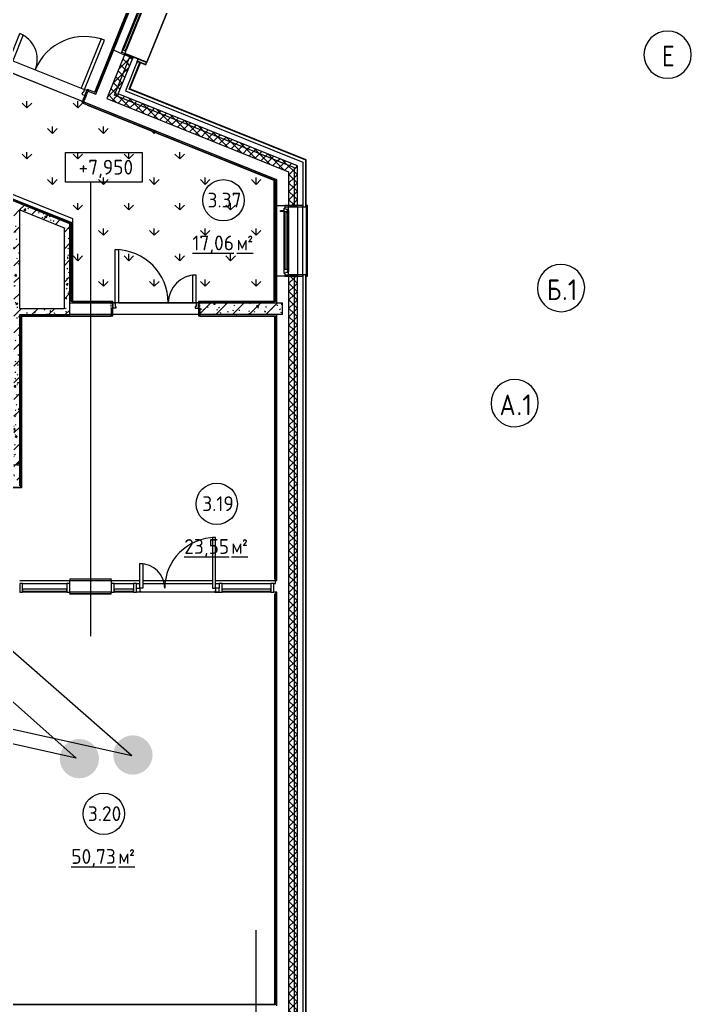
# Model space of a CAD drawing. Header units: millimetres. Extents: x -584918 to 2941280, y 3000189 to 4229862.
# Drawn here: x 213684 to 225070, y 4001852 to 4018534 of the extents above; entities that cross this region are included whole.
import ezdxf

# ---------------------------------------------------------------- set-up
doc = ezdxf.new("R2010")
doc.units = ezdxf.units.MM
doc.linetypes.add('ASVP_Невидимые', pattern=[5, 3, -2])
doc.linetypes.add('ASVP_Осевая', pattern=[14, 10, -2, 0, -2])
for name, color, linetype, lineweight in [('_ Окна', 7, 'Continuous', 0), ('Аннотация', 7, 'Continuous', 0), ('Витраж', 7, 'Continuous', 0), ('Двери', 7, 'Continuous', 0), ('Лестницы', 7, 'Continuous', 0), ('Линии', 7, 'Continuous', 0), ('Марки помещений', 7, 'Continuous', 0), ('Обобщенные модели', 7, 'Continuous', 0), ('Окна', 7, 'Continuous', 0), ('Оси', 7, 'Continuous', 0), ('Отметки', 7, 'Continuous', 0), ('Панели витража', 7, 'Continuous', 0), ('Перекрытие', 7, 'Continuous', 0), ('Стены', 7, 'Continuous', 0), ('Стены внутренние', 7, 'Continuous', 0), ('Стены наружные', 7, 'Continuous', 0), ('Стены несущие', 7, 'Continuous', 0), ('Стены отделка', 7, 'Continuous', 0), ('Стены перегородки', 7, 'Continuous', 0), ('Стены разрез', 7, 'Continuous', 0), ('Стены штриховка', 7, 'Continuous', 0), ('экспертиза ДУ', 1, 'Continuous', 0), ('экспертиза ДУ пояснения', 6, 'Continuous', 0), ('экспертиза условные обозначения', 1, 'Continuous', 0)]:
    doc.layers.add(name, color=color, linetype=linetype, lineweight=lineweight)
doc.styles.add('GOST Common_1', font='', dxfattribs={"height": 700})
doc.styles.add('GOST Common_2', font='', dxfattribs={"height": 500})
doc.styles.add('GOST Common_3', font='', dxfattribs={"width": 0.9, "height": 500})
doc.styles.get('GOST Common_1').set_extended_font_data('GOST Common')
doc.styles.get('GOST Common_2').set_extended_font_data('GOST Common')
doc.styles.get('GOST Common_3').set_extended_font_data('GOST Common')
pattern_1 = [(45, (188753.27, 4005092.92), (-141.4214, 141.4214), [])]
pattern_2 = [(50, (188753.27, 4005092.92), (364.368, -31.8783), [38.1, -419.1]), (355, (188753.27, 4005092.9), (-70.486, 382.1133), [30.48, -335.28]), (100.451, (188783.63, 4005090.26), (293.885, 350.2334), [32.38, -356.18]), (46.184, (188753.27, 4005194.5), (542.1585, -84.086), [57.15, -628.65]), (96.636, (188798.45, 4005187.5), (474.805, 494.855), [48.57, -534.27]), (351.184, (188753.27, 4005194.5), (474.81, 494.85), [45.72, -502.92]), (21, (188804.07, 4005169.12), (303.2285, -204.5305), [38.1, -419.1]), (326, (188804.07, 4005169.1), (123.604, 368.376), [30.48, -335.28]), (71.451, (188829.33, 4005152.07), (426.834, 163.8427), [32.38, -356.18]), (37.5, (188753.27, 4005092.92), (6.17665, 169.11015), [16.764, -314.452, 16.764, -323.596, -336.55]), (37.5, (188753.27, 4005092.92), (6.17665, 169.11015), [-671.576, 16.764, -319.786]), (7.5, (188753.27, 4005092.92), (133.6389, 200.3615), [16.764, -177.292, 16.764, -306.832, -128.27]), (7.5, (188753.27, 4005092.92), (133.6389, 200.3615), [-517.652, 16.764, -111.506]), (327.5, (188639.98, 4005092.92), (271.1818, -11.45836), [16.764, -110.236, 16.764, -379.476, -525.78]), (327.5, (188639.98, 4005092.92), (271.1818, -11.45836), [-523.24, 16.764, -509.016]), (317.5, (188589.18, 4005092.92), (296.2585, 50.8528), [16.764, -148.336, 16.764, -246.38, -373.38]), (317.5, (188589.18, 4005092.92), (296.2585, 50.8528), [-428.244, 16.764, -356.616])]
pattern_3 = [(45, (188753.27, 4005092.92), (-70.71068, 70.71068), []), (135, (188753.27, 4005092.92), (-70.71068, -70.71068), [])]

# ---------------------------------------------------------------- blocks, each defined once
blk = doc.blocks.new('ASVP_ДверьПротивопожарнаяСтальная_2 полотна - EI15 1370х2000h_полотна_ Г Пр _1250 в свету_-7407274-АР Этаж 03')
at = {"layer": 'Двери', "lineweight": 18}
for p, q in [((-685, 1000), (-625, 1000)), ((-685, 100), (-685, 1000)), ((-625, 1000), (-625, 100)), ((685, 570), (625, 570)), ((625, 570), (625, 100)), ((685, 100), (685, 570)), ((-725, 100), (-685, 100)), ((-725, 10), (-725, 100)), ((-670, 10), (-725, 10)), ((-625, 100), (-685, 100)), ((-685, 100), (-685, 40)), ((-685, 40), (-670, 40)), ((-670, 40), (-670, 10)), ((625, 100), (685, 100)), ((685, 40), (670, 40)), ((670, 40), (670, 10)), ((670, 10), (725, 10)), ((725, 100), (685, 100)), ((685, 100), (685, 40)), ((725, 10), (725, 100))]:
    blk.add_line(p, q, dxfattribs=at)
at = {"layer": 'Двери', "linetype": 'ASVP_Невидимые', "lineweight": 18}
for p, q in [((-750, 100), (-725, 100)), ((-750, 10), (-750, 100)), ((-725, 10), (-750, 10)), ((-725, 100), (-725, 10)), ((750, 100), (725, 100)), ((725, 100), (725, 10)), ((725, 10), (750, 10)), ((750, 10), (750, 100))]:
    blk.add_line(p, q, dxfattribs=at)
at = {"layer": 'Двери'}
for centre, radius, start, end in [((-685, 100), 900, 360, 90), ((685, 100), 470, 90, 180)]:
    blk.add_arc(centre, radius, start, end, dxfattribs=at)
blk = doc.blocks.new('ASVP_ДверьПротивопожарнаяСтальная_2 полотна - EI30 1370х2000h_полотна_ О Л _1250 в свету_-7420221-АР Этаж 03')
at = {"layer": 'Двери', "lineweight": 18}
for p, q in [((685, 1000), (625, 1000)), ((625, 1000), (625, 100)), ((685, 100), (685, 1000)), ((-685, 570), (-625, 570)), ((-685, 100), (-685, 570)), ((-625, 570), (-625, 100)), ((-725, 100), (-685, 100)), ((-725, 10), (-725, 100)), ((-670, 10), (-725, 10)), ((-625, 100), (-685, 100)), ((-685, 100), (-685, 40)), ((-685, 40), (-670, 40)), ((-670, 40), (-670, 10)), ((625, 100), (685, 100)), ((685, 40), (670, 40)), ((670, 40), (670, 10)), ((670, 10), (725, 10)), ((725, 100), (685, 100)), ((685, 100), (685, 40)), ((725, 10), (725, 100))]:
    blk.add_line(p, q, dxfattribs=at)
at = {"layer": 'Двери', "linetype": 'ASVP_Невидимые', "lineweight": 18}
for p, q in [((-750, 100), (-725, 100)), ((-750, 10), (-750, 100)), ((-725, 10), (-750, 10)), ((-725, 100), (-725, 10)), ((750, 100), (725, 100)), ((725, 100), (725, 10)), ((725, 10), (750, 10)), ((750, 10), (750, 100))]:
    blk.add_line(p, q, dxfattribs=at)
at = {"layer": 'Двери'}
for centre, radius, start, end in [((685, 100), 900, 90, 180), ((-685, 100), 470, 360, 90)]:
    blk.add_arc(centre, radius, start, end, dxfattribs=at)
blk = doc.blocks.new('ASVP_ОТКОС_Оштукатуривание дверного откоса - Оштукатуривание дверного откоса-5741163-АР Этаж 03')
at = {"layer": 'Обобщенные модели'}
for p, q in [((-750, 130), (-750, 0)), ((-750, 0), (-725, 0)), ((-725, 0), (-725, 130)), ((725, 130), (725, 0)), ((725, 0), (750, 0)), ((750, 0), (750, 130))]:
    blk.add_line(p, q, dxfattribs=at)
blk = doc.blocks.new('ASVP_ОТКОС_Оштукатуривание дверного откоса - Оштукатуривание дверного откоса-5741164-АР Этаж 03')
at = {"layer": 'Обобщенные модели'}
for p, q in [((-750, 20), (-750, 0)), ((-725, 0), (-725, 20)), ((725, 20), (725, 0)), ((750, 0), (750, 20)), ((-750, 0), (-725, 0)), ((725, 0), (750, 0))]:
    blk.add_line(p, q, dxfattribs=at)
blk = doc.blocks.new('Системная панель - Cтеклопакет Двухкамерный_36 мм-7512020-АР Этаж 03')
at = {"layer": 'Панели витража', "lineweight": 18}
for p, q in [((162, 18), (-162, 18)), ((-162, 18), (-162, -18)), ((162, -18), (162, 18)), ((-162, -18), (162, -18))]:
    blk.add_line(p, q, dxfattribs=at)
blk = doc.blocks.new('Прямоугольный импост - 50х150 мм-7511836-АР Этаж 03')
at = {"layer": 'Витраж', "lineweight": 18}
for p, q in [((-50, 35), (0, 35)), ((-50, -115), (-50, 35)), ((0, 35), (0, -115)), ((0, -115), (-50, -115))]:
    blk.add_line(p, q, dxfattribs=at)
blk = doc.blocks.new('Прямоугольный импост - 50х150 мм-7511829-АР Этаж 03')
at = {"layer": 'Витраж', "lineweight": 18}
for p, q in [((-25, 35), (25, 35)), ((-25, 32.5), (-25, 35)), ((25, 35), (25, -115)), ((-25, -115), (-25, -32.5)), ((25, -115), (-25, -115))]:
    blk.add_line(p, q, dxfattribs=at)
blk = doc.blocks.new('Системная панель - Cтеклопакет Двухкамерный_36 мм-7513032-АР Этаж 03')
at = {"layer": 'Панели витража', "lineweight": 18}
for p, q in [((413, 18), (-413, 18)), ((-413, 18), (-413, -18)), ((413, -18), (413, 18)), ((-413, -18), (413, -18))]:
    blk.add_line(p, q, dxfattribs=at)
blk = doc.blocks.new('Прямоугольный импост - 50х150 мм-7511842-АР Этаж 03')
at = {"layer": 'Витраж', "lineweight": 18}
for p, q in [((0, 35), (-50, 35)), ((-50, 35), (-50, -115)), ((0, -115), (0, 35)), ((-50, -115), (0, -115))]:
    blk.add_line(p, q, dxfattribs=at)
blk = doc.blocks.new('Системная панель - Cтеклопакет Двухкамерный_36 мм-7512026-АР Этаж 03')
at = {"layer": 'Панели витража', "lineweight": 18}
for p, q in [((375, 18), (-375, 18)), ((-375, 18), (-375, -18)), ((375, -18), (375, 18)), ((-375, -18), (375, -18))]:
    blk.add_line(p, q, dxfattribs=at)
blk = doc.blocks.new('ASVP_ДверьАлюминиеваяВитражная_2 полотна - Остекленная Внутренняя-7512029-АР Этаж 03')
at = {"layer": 'Двери', "lineweight": 18}
for p, q in [((-700, 32.5), (-700, -32.5)), ((-630, 32.5), (-700, 32.5)), ((-640, -32.5), (-640, 17.5)), ((-640, 17.5), (-630, 17.5)), ((-630, 17.5), (-630, 32.5)), ((630, 32.5), (700, 32.5)), ((630, 17.5), (630, 32.5)), ((640, 17.5), (630, 17.5)), ((640, -32.5), (640, 17.5)), ((700, 32.5), (700, -32.5)), ((-700, -32.5), (-640, -32.5)), ((-590, -32.5), (-640, -32.5)), ((-640, -32.5), (-640, -892.5)), ((-590, -892.5), (-590, -32.5)), ((590, -452.5), (590, -32.5)), ((590, -32.5), (640, -32.5)), ((640, -32.5), (640, -452.5)), ((700, -32.5), (640, -32.5)), ((640, -452.5), (590, -452.5)), ((-640, -892.5), (-590, -892.5))]:
    blk.add_line(p, q, dxfattribs=at)
at = {"layer": 'Двери'}
for centre, radius, start, end in [((-640, -32.5), 860, 270, 0), ((640, -32.5), 420, 180, 270)]:
    blk.add_arc(centre, radius, start, end, dxfattribs=at)
blk = doc.blocks.new('Прямоугольный импост - 50х150 мм-V67-АР Этаж 03')
at = {"layer": 'Витраж', "lineweight": 18}
for p, q in [((-25, 35), (25, 35)), ((-25, -115), (-25, 35)), ((25, 35), (25, 32.5)), ((25, -115), (-25, -115)), ((25, -32.5), (25, -115))]:
    blk.add_line(p, q, dxfattribs=at)
blk = doc.blocks.new('Окно_ПВХ_1Створка_1Фрамуга-верх - ОП_2100_h_х1150_1ст1фр_ желтый-7962715-АР Этаж 03')
at = {"layer": '_ Окна'}
for p, q in [((-519, 100), (-600, 100)), ((-600, 100), (-600, 40)), ((-600, 40), (-537, 40)), ((-575, 40), (-575, 100)), ((-555, 26), (-555, 40)), ((-470, 26), (-555, 26)), ((-537, 54), (-537, 86)), ((-537, 86), (-519, 86)), ((-519, 86), (-519, 100)), ((-470, 86), (-519, 86)), ((-488, 72), (-488, 40)), ((-470, 72), (-488, 72)), ((-488, 72), (488, 72)), ((-488, 40), (-470, 40)), ((-488, 40), (488, 40)), ((-470, 86), (-470, 72)), ((-470, 40), (-470, 26)), ((470, 86), (470, 72)), ((470, 86), (519, 86)), ((470, 72), (488, 72)), ((470, 40), (470, 26)), ((488, 40), (470, 40)), ((555, 26), (470, 26)), ((488, 72), (488, 40)), ((519, 100), (519, 86)), ((600, 100), (519, 100)), ((519, 86), (537, 86)), ((537, 86), (537, 54)), ((537, 40), (600, 40)), ((555, 40), (555, 26)), ((575, 40), (575, 100)), ((600, 40), (600, 100))]:
    blk.add_line(p, q, dxfattribs=at)
at = {"layer": 'Окна'}
for p, q in [((600, 420), (-600, 420)), ((-600, 420), (-600, 400)), ((600, 400), (600, 420)), ((-519, 100), (519, 100)), ((-514, -34), (-514, 26)), ((-494, 26), (-494, -34)), ((-470, 86), (470, 86)), ((470, 26), (-470, 26)), ((-494, -34), (-514, -34))]:
    blk.add_line(p, q, dxfattribs=at)
blk = doc.blocks.new('Окно_ПВХ_2Створки_1Фрамуга-верх - ОП_2100_h_х1750_2ст1фр-7979833-АР Этаж 03')
at = {"layer": '_ Окна'}
for p, q in [((-819, 100), (-900, 100)), ((-900, 100), (-900, 40)), ((-900, 40), (-837, 40)), ((-875, 40), (-875, 100)), ((-855, 26), (-855, 40)), ((-770, 26), (-855, 26)), ((-837, 54), (-837, 86)), ((-837, 86), (-819, 86)), ((-819, 86), (-819, 100)), ((-770, 86), (-819, 86)), ((-788, 72), (-788, 40)), ((-770, 72), (-788, 72)), ((-788, 72), (-69, 72)), ((-788, 40), (-770, 40)), ((-788, 40), (-69, 40)), ((-770, 86), (-770, 72)), ((-770, 40), (-770, 26)), ((-87, 86), (-87, 72)), ((-87, 86), (-38, 86)), ((-87, 72), (-69, 72)), ((-87, 40), (-87, 26)), ((-69, 40), (-87, 40)), ((-2, 26), (-87, 26)), ((-69, 72), (-69, 40)), ((38, 100), (-38, 100)), ((-38, 100), (-38, 86)), ((-38, 86), (-20, 86)), ((-20, 86), (-20, 54)), ((-20, 40), (20, 40)), ((-2, 40), (-2, 26)), ((20, 54), (20, 86)), ((20, 86), (38, 86)), ((20, 54), (837, 54)), ((20, 54), (38, 54)), ((38, 40), (20, 40)), ((38, 86), (38, 100)), ((38, 86), (819, 86)), ((38, 54), (38, 40)), ((819, 100), (819, 86)), ((900, 100), (819, 100)), ((819, 86), (837, 86)), ((819, 54), (819, 40)), ((837, 54), (819, 54)), ((837, 40), (819, 40)), ((837, 86), (837, 54)), ((837, 40), (900, 40)), ((875, 40), (875, 100)), ((900, 40), (900, 100))]:
    blk.add_line(p, q, dxfattribs=at)
at = {"layer": 'Окна'}
for p, q in [((-819, 100), (-38, 100)), ((-814, -34), (-814, 26)), ((-794, 26), (-794, -34)), ((-770, 86), (-87, 86)), ((-87, 26), (-770, 26)), ((38, 100), (819, 100)), ((819, 40), (38, 40)), ((-794, -34), (-814, -34))]:
    blk.add_line(p, q, dxfattribs=at)
blk = doc.blocks.new('Откос наружный5 - Откос наружный-7694327-АР Этаж 03')
at = {"layer": 'Стены'}
for p, q in [((29723, 10374), (29723, 10399)), ((29723, 9199), (29723, 9224))]:
    blk.add_line(p, q, dxfattribs=at)
at = {"layer": 'Стены разрез'}
for p, q in [((29723, 10399), (29481, 10399)), ((29481, 10374), (29723, 10374)), ((29723, 9224), (29481, 9224)), ((29481, 9199), (29723, 9199))]:
    blk.add_line(p, q, dxfattribs=at)
blk = doc.blocks.new('Откос с зашивкой _верх_низ_ - Откос-7921503-АР Этаж 03')
at = {"layer": 'Обобщенные модели'}
for p, q in [((-880, 300), (-880, -100)), ((-875, -100), (-875, 300)), ((875, 300), (875, -100)), ((880, -100), (880, 300)), ((-920, 55), (-955, 55)), ((-955, 55), (-955, 50)), ((-955, 50), (-925, 50)), ((-925, 50), (-925, -100)), ((-920, -95), (-920, 55)), ((-920, 55), (-880, 55)), ((880, 55), (920, 55)), ((955, 55), (920, 55)), ((920, 55), (920, -95)), ((925, -100), (925, 50)), ((925, 50), (955, 50)), ((955, 50), (955, 55)), ((-925, -100), (-875, -100)), ((-875, -95), (-920, -95)), ((-880, -100), (-875, -100)), ((-875, -100), (-875, -95)), ((-875, -100), (875, -100)), ((875, -100), (-875, -100)), ((920, -95), (875, -95)), ((875, -95), (875, -100)), ((875, -100), (880, -100)), ((875, -100), (925, -100))]:
    blk.add_line(p, q, dxfattribs=at)
blk = doc.blocks.new('Ось сетки - Круг_Ø8 мм-6577-АР Этаж 03')
at = {"layer": 'Оси'}
for start, end in [(360, 180), (180, 360)]:
    blk.add_arc((0, 0), 4, start, end, dxfattribs=at)
blk = doc.blocks.new('ASVP_Марка_Помещение_ДваЗначения - Номер Площадь-685795-АР Этаж 03')
at = {"layer": 'Марки помещений'}
blk.add_circle((0, 0), 3.5, dxfattribs=at)
blk = doc.blocks.new('Высотные отметки - Рамка-5093-АР Этаж 03')
at = {"layer": 'Аннотация'}
for p, q in [((-6.5, 0), (-6.5, 5)), ((-6.5, 5), (6.5, 5)), ((6.5, 5), (6.5, 0)), ((6.5, 0), (-6.5, 0))]:
    blk.add_line(p, q, dxfattribs=at)

msp = doc.modelspace()

# ---------------------------------------------------------------- hatches: boundary and pattern name
at = {"layer": 'Стены внутренние'}
h = msp.add_hatch(dxfattribs=at)
h.set_pattern_fill('FP_4', color=256, style=0, pattern_type=2)
h.set_pattern_definition(pattern_1)
h.paths.add_polyline_path([(214434.165, 4015011.374), (214434.165, 4015119.188), (209226.63, 4017217.747), (209189.252, 4017124.995), (214266.625, 4015078.89)])
h = msp.add_hatch(dxfattribs=at)
h.set_pattern_fill('FP_5', color=256, style=0, pattern_type=2)
h.set_pattern_definition(pattern_2)
h.paths.add_polyline_path([(214434.165, 4015011.374), (214434.165, 4015119.188), (209226.63, 4017217.747), (209189.252, 4017124.995), (214266.625, 4015078.89)])
h = msp.add_hatch(dxfattribs=at)
h.set_pattern_fill('FP_4', color=256, style=0, pattern_type=2)
h.set_pattern_definition(pattern_1)
h.paths.add_polyline_path([(213682.736, 4010742.249), (213684.165, 4010742.249), (213684.165, 4015313.613), (213584.165, 4015353.911), (213584.165, 4010742.249)])
h = msp.add_hatch(dxfattribs=at)
h.set_pattern_fill('FP_5', color=256, style=0, pattern_type=2)
h.set_pattern_definition(pattern_2)
h.paths.add_polyline_path([(213682.736, 4010742.249), (213684.165, 4010742.249), (213684.165, 4015313.613), (213584.165, 4015353.911), (213584.165, 4010742.249)])
h = msp.add_hatch(dxfattribs=at)
h.set_pattern_fill('FP_4', color=256, style=0, pattern_type=2)
h.set_pattern_definition(pattern_1)
h.paths.add_polyline_path([(214534.165, 4013642.249), (214534.165, 4015078.89), (214434.165, 4015119.188), (214434.165, 4013642.249)])
h = msp.add_hatch(dxfattribs=at)
h.set_pattern_fill('FP_5', color=256, style=0, pattern_type=2)
h.set_pattern_definition(pattern_2)
h.paths.add_polyline_path([(214534.165, 4013642.249), (214534.165, 4015078.89), (214434.165, 4015119.188), (214434.165, 4013642.249)])
h = msp.add_hatch(dxfattribs=at)
h.set_pattern_fill('FP_4', color=256, style=0, pattern_type=2)
h.set_pattern_definition(pattern_1)
h.paths.add_polyline_path([(218014.165, 4013542.249), (218134.165, 4013542.249), (218134.165, 4013742.249), (216734.165, 4013742.249), (216734.165, 4013542.249), (217531.975, 4013542.249)])
h = msp.add_hatch(dxfattribs=at)
h.set_pattern_fill('FP_5', color=256, style=0, pattern_type=2)
h.set_pattern_definition(pattern_2)
h.paths.add_polyline_path([(218014.165, 4013542.249), (218134.165, 4013542.249), (218134.165, 4013742.249), (216734.165, 4013742.249), (216734.165, 4013542.249), (217531.975, 4013542.249)])
h = msp.add_hatch(dxfattribs=at)
h.set_pattern_fill('FP_4', color=256, style=0, pattern_type=2)
h.set_pattern_definition(pattern_1)
h.paths.add_polyline_path([(213691.308, 4013542.249), (214534.165, 4013542.249), (214534.165, 4013642.249), (213684.165, 4013642.249), (213684.165, 4013542.249)])
h = msp.add_hatch(dxfattribs=at)
h.set_pattern_fill('FP_5', color=256, style=0, pattern_type=2)
h.set_pattern_definition(pattern_2)
h.paths.add_polyline_path([(213691.308, 4013542.249), (214534.165, 4013542.249), (214534.165, 4013642.249), (213684.165, 4013642.249), (213684.165, 4013542.249)])
at = {"layer": 'Стены наружные'}
h = msp.add_hatch(dxfattribs=at)
h.set_pattern_fill('FP_1', color=256, style=0, pattern_type=2)
h.set_pattern_definition(pattern_3)
h.paths.add_polyline_path([(215251.175, 4017161.865), (215550.196, 4017903.88), (215457.444, 4017941.258), (215158.423, 4017199.243)])
h.paths.add_polyline_path([(216222.993, 4019573.414), (217138.745, 4021845.835), (217045.993, 4021883.213), (216130.241, 4019610.792)])
h = msp.add_hatch(dxfattribs=at)
h.set_pattern_fill('FP_1', color=256, style=0, pattern_type=2)
h.set_pattern_definition(pattern_3)
h.paths.add_polyline_path([(215334.928, 4017235.928), (215596.572, 4017885.191), (215550.196, 4017903.88), (215288.552, 4017254.617), (215297.551, 4017250.991)])
h.paths.add_polyline_path([(216269.369, 4019554.725), (217166.432, 4021780.771), (217120.056, 4021799.459), (216222.993, 4019573.414), (216243.758, 4019565.046)])
h = msp.add_hatch(dxfattribs=at)
h.set_pattern_fill('FP_6', color=256, style=0, pattern_type=2)
h.set_pattern_definition([(45, (188753.27, 4005092.9), (-235.7317, 235.7317), []), (45, (188910.42, 4005092.9), (-235.7317, 235.7317), [])])
h.paths.add_polyline_path([(215548.811, 4017365.365), (215726.355, 4017805.937), (215718.935, 4017808.927), (215541.391, 4017368.356)])
h = msp.add_hatch(dxfattribs=at)
h.set_pattern_fill('FP_1', color=256, style=0, pattern_type=2)
h.set_pattern_definition(pattern_3)
h.paths.add_polyline_path([(218334.165, 4015919.466), (218334.165, 4016027.281), (215288.552, 4017254.617), (215251.175, 4017161.865), (218234.165, 4015959.765)])
h = msp.add_hatch(dxfattribs=at)
h.set_pattern_fill('FP_1', color=256, style=0, pattern_type=2)
h.set_pattern_definition(pattern_3)
h.paths.add_polyline_path([(218384.165, 4016007.131), (218384.165, 4016061.039), (215353.617, 4017282.304), (215334.928, 4017235.928), (218334.165, 4016027.281)])
h = msp.add_hatch(dxfattribs=at)
h.set_pattern_fill('FP_1', color=256, style=0, pattern_type=2)
h.set_pattern_definition(pattern_3)
h.paths.add_polyline_path([(218384.165, 4001492.249), (218384.165, 4014192.249), (218334.165, 4014192.249), (218334.165, 4001492.249)])
h.paths.add_polyline_path([(218384.165, 4015392.249), (218384.165, 4016007.131), (218334.165, 4016027.281), (218334.165, 4015392.249)])
h = msp.add_hatch(dxfattribs=at)
h.set_pattern_fill('FP_1', color=256, style=0, pattern_type=2)
h.set_pattern_definition(pattern_3)
h.paths.add_polyline_path([(218334.165, 4001542.249), (218334.165, 4014192.249), (218234.165, 4014192.249), (218234.165, 4001542.249)])
h.paths.add_polyline_path([(218334.165, 4015392.249), (218334.165, 4015919.466), (218234.165, 4015959.765), (218234.165, 4015392.249)])
at = {"layer": 'экспертиза ДУ', "lineweight": 0}
h = msp.add_hatch(color=5, dxfattribs=at)
edge = h.paths.add_edge_path()
edge.add_arc((214694.137, 4006026.75), 332.544, 0, 360)
h = msp.add_hatch(color=30, dxfattribs=at)
edge = h.paths.add_edge_path()
edge.add_arc((215600.558, 4006088.708), 332.544, 0, 360)
at = {"layer": 'экспертиза условные обозначения', "lineweight": -3}
h = msp.add_hatch(dxfattribs=at)
h.set_pattern_fill('GRASS', color=3, scale=24)
h.set_pattern_definition([(90, (188374.25, 3759702.1), (-431.0523, 431.0523), [114.3, -747.8046]), (45, (188374.25, 3759702.1), (-431.0523, 431.0523), [114.3, -495.3]), (135, (188374.25, 3759702.1), (-431.0523, -431.0523), [114.3, -495.3])])
h.paths.add_polyline_path([(210612.404, 4016767.116), (211322.578, 4018529.402), (217984.165, 4015844.882), (217984.165, 4013742.249), (214584.165, 4013742.249), (214584.165, 4015166.555)])

# ---------------------------------------------------------------- linework, layer by layer
at = {"layer": 'Лестницы'}
msp.add_line((213567.728, 4017840.269), (214727.127, 4017373.049), dxfattribs=at)
at = {"layer": 'Линии', "linetype": 'ASVP_Осевая'}
msp.add_line((214884.165, 4015792.249), (214884.165, 4008092.249), dxfattribs=at)
at = {"layer": 'Линии'}
msp.add_line((217684.165, 4003126.362), (217684.165, 4000542.249), dxfattribs=at)
at = {"layer": 'Перекрытие'}
for p, q in [((214745.123, 4017150.167), (213400.221, 4017692.143)), ((215359.165, 4013742.249), (216609.165, 4013742.249)), ((216709.165, 4013542.249), (215259.165, 4013542.249)), ((213684.165, 4009042.249), (214534.165, 4009042.249)), ((214534.165, 4008992.249), (214534.165, 4009042.249)), ((215234.165, 4009042.249), (215234.165, 4008992.249)), ((215234.165, 4009042.249), (215719.165, 4009042.249)), ((215769.165, 4009042.249), (216949.165, 4009042.249)), ((216999.165, 4009042.249), (218034.165, 4009042.249)), ((218014.165, 4008992.249), (218014.165, 4009042.249)), ((218034.165, 4009042.249), (218034.165, 4009052.249)), ((213734.165, 4008992.249), (214484.165, 4008992.249)), ((215284.165, 4008992.249), (215609.165, 4008992.249)), ((215659.165, 4008992.249), (215719.165, 4008992.249)), ((215769.165, 4008992.249), (216949.165, 4008992.249)), ((216999.165, 4008992.249), (217059.165, 4008992.249)), ((217109.165, 4008992.249), (217934.165, 4008992.249)), ((217984.165, 4008992.249), (218014.165, 4008992.249)), ((214484.165, 4008842.249), (213734.165, 4008842.249)), ((215609.165, 4008842.249), (215284.165, 4008842.249)), ((217059.165, 4008842.249), (215659.165, 4008842.249)), ((217934.165, 4008842.249), (217109.165, 4008842.249)), ((218034.165, 4008842.249), (217984.165, 4008842.249)), ((218034.165, 4008832.249), (218034.165, 4008842.249))]:
    msp.add_line(p, q, dxfattribs=at)
at = {"layer": 'Стены внутренние'}
for p, q in [((214954.438, 4017308.399), (216204.72, 4020410.95)), ((215401.793, 4017963.684), (215271.94, 4018016.013)), ((214954.438, 4017308.399), (214963.713, 4017304.661)), ((214839.573, 4017079.761), (214843.311, 4017089.036)), ((218004.165, 4015804.478), (214839.573, 4017079.761)), ((210636.103, 4016682.095), (214564.165, 4015099.145)), ((218004.165, 4013772.249), (218004.165, 4015804.478)), ((218034.165, 4015392.249), (218174.165, 4015392.249)), ((214564.165, 4015099.145), (214564.165, 4013772.249)), ((218174.165, 4014192.249), (218034.165, 4014192.249)), ((214564.165, 4013772.249), (215234.165, 4013772.249)), ((215234.165, 4013772.249), (215234.165, 4013762.249)), ((216734.165, 4013772.249), (218004.165, 4013772.249)), ((216734.165, 4013772.249), (216734.165, 4013762.249)), ((215234.165, 4013512.249), (213714.165, 4013512.249)), ((213714.165, 4013512.249), (213714.165, 4010612.249)), ((215234.165, 4013512.249), (215234.165, 4013522.249)), ((216734.165, 4013512.249), (216734.165, 4013522.249)), ((218004.165, 4013512.249), (216734.165, 4013512.249)), ((218004.165, 4009067.249), (218004.165, 4013512.249)), ((213714.165, 4010612.249), (212364.165, 4010612.249)), ((214534.165, 4009072.249), (215234.165, 4009072.249)), ((214534.165, 4009072.249), (214534.165, 4009062.249)), ((215234.165, 4009072.249), (215234.165, 4009062.249)), ((218004.165, 4009067.249), (218014.165, 4009067.249)), ((214534.165, 4008812.249), (214534.165, 4008822.249)), ((215234.165, 4008812.249), (214534.165, 4008812.249)), ((215234.165, 4008812.249), (215234.165, 4008822.249)), ((218004.165, 4001872.249), (218004.165, 4008817.249)), ((218004.165, 4008817.249), (218014.165, 4008817.249)), ((210764.165, 4001872.249), (218004.165, 4001872.249))]:
    msp.add_line(p, q, dxfattribs=at)
at = {"layer": 'Стены наружные'}
for p, q in [((215604.047, 4017903.742), (215596.572, 4017885.191)), ((215672.559, 4017827.616), (215689.379, 4017869.354)), ((218384.165, 4015367.249), (218384.165, 4014217.249)), ((218476.165, 4014217.249), (218476.165, 4015367.249)), ((218534.165, 4015367.249), (218534.165, 4014217.249))]:
    msp.add_line(p, q, dxfattribs=at)
at = {"layer": 'Стены несущие'}
for p, q in [((214534.165, 4015078.89), (209226.63, 4017217.747)), ((213684.165, 4013642.249), (213684.165, 4015313.613)), ((213684.165, 4015313.613), (214434.165, 4015011.374)), ((214534.165, 4013642.249), (214534.165, 4015078.89)), ((214434.165, 4015011.374), (214434.165, 4013642.249)), ((216734.165, 4013742.249), (218134.165, 4013742.249)), ((218134.165, 4013542.249), (218134.165, 4013742.249)), ((214434.165, 4013642.249), (213684.165, 4013642.249)), ((213684.165, 4010642.249), (213684.165, 4013542.249)), ((213684.165, 4013542.249), (214534.165, 4013542.249)), ((214534.165, 4013542.249), (214534.165, 4013642.249)), ((216734.165, 4013652.249), (216734.165, 4013542.249)), ((218134.165, 4013542.249), (216734.165, 4013542.249))]:
    msp.add_line(p, q, dxfattribs=at)
at = {"layer": 'Стены отделка'}
for p, q in [((216217.732, 4020416.487), (214961.844, 4017300.024)), ((214972.919, 4017273.998), (216243.758, 4020427.562)), ((215672.559, 4017827.616), (215473.336, 4017333.248)), ((215548.811, 4017365.365), (215726.355, 4017805.937)), ((215726.355, 4017805.937), (215672.559, 4017827.616)), ((218534.165, 4016162.313), (215548.811, 4017365.365)), ((214850.542, 4017344.877), (214843.066, 4017326.327)), ((214843.066, 4017326.327), (214972.919, 4017273.998)), ((214961.844, 4017300.024), (214850.542, 4017344.877)), ((215473.336, 4017333.248), (218476.165, 4016123.153)), ((214768.311, 4017140.823), (214760.836, 4017122.272)), ((214760.836, 4017122.272), (218014.165, 4015811.229)), ((218034.165, 4015824.733), (214768.311, 4017140.823)), ((214554.165, 4015092.393), (210610.327, 4016681.701)), ((218476.165, 4016123.153), (218476.165, 4015392.249)), ((218534.165, 4015367.249), (218534.165, 4016162.313)), ((218014.165, 4015811.229), (218014.165, 4013762.249)), ((218034.165, 4013742.249), (218034.165, 4015824.733)), ((218476.165, 4015367.249), (218534.165, 4015367.249)), ((214554.165, 4013762.249), (214554.165, 4015092.393)), ((218534.165, 4014217.249), (218476.165, 4014217.249)), ((218476.165, 4014192.249), (218476.165, 4000600.249)), ((218534.165, 4000542.249), (218534.165, 4014217.249)), ((214534.165, 4013742.249), (215234.165, 4013742.249)), ((215234.165, 4013762.249), (214554.165, 4013762.249)), ((215234.165, 4013742.249), (215234.165, 4013762.249)), ((218014.165, 4013762.249), (216734.165, 4013762.249)), ((216734.165, 4013762.249), (216734.165, 4013742.249)), ((215234.165, 4013542.249), (214534.165, 4013542.249)), ((215234.165, 4013522.249), (215234.165, 4013542.249)), ((216734.165, 4013542.249), (216734.165, 4013522.249)), ((218034.165, 4009052.249), (218034.165, 4013542.249)), ((213704.165, 4010622.249), (213704.165, 4013522.249)), ((213704.165, 4013522.249), (215234.165, 4013522.249)), ((216734.165, 4013522.249), (218014.165, 4013522.249)), ((218014.165, 4013522.249), (218014.165, 4009052.249)), ((212354.165, 4010622.249), (213704.165, 4010622.249)), ((215234.165, 4009062.249), (214534.165, 4009062.249)), ((214534.165, 4009062.249), (214534.165, 4009042.249)), ((214534.165, 4009042.249), (215234.165, 4009042.249)), ((215234.165, 4009042.249), (215234.165, 4009062.249)), ((218014.165, 4009052.249), (218034.165, 4009052.249)), ((215234.165, 4008842.249), (214534.165, 4008842.249)), ((214534.165, 4008842.249), (214534.165, 4008822.249)), ((214534.165, 4008822.249), (215234.165, 4008822.249)), ((215234.165, 4008822.249), (215234.165, 4008842.249)), ((218034.165, 4008832.249), (218014.165, 4008832.249)), ((218014.165, 4008832.249), (218014.165, 4001862.249)), ((218034.165, 4001842.249), (218034.165, 4008832.249)), ((218014.165, 4001862.249), (210754.165, 4001862.249))]:
    msp.add_line(p, q, dxfattribs=at)
at = {"layer": 'Стены перегородки'}
for p, q in [((215457.444, 4017941.258), (215158.423, 4017199.243)), ((215353.617, 4017282.304), (215596.572, 4017885.191)), ((215596.572, 4017885.191), (215457.444, 4017941.258)), ((215158.423, 4017199.243), (218234.165, 4015959.765)), ((218384.165, 4016061.039), (215353.617, 4017282.304)), ((218384.165, 4015392.249), (218384.165, 4016061.039)), ((218234.165, 4015959.765), (218234.165, 4015392.249)), ((218234.165, 4015392.249), (218384.165, 4015392.249)), ((218234.165, 4014192.249), (218234.165, 4001642.249)), ((218384.165, 4014192.249), (218234.165, 4014192.249)), ((218384.165, 4001492.249), (218384.165, 4014192.249))]:
    msp.add_line(p, q, dxfattribs=at)
at = {"layer": 'Стены штриховка'}
for p, q in [((215288.552, 4017254.617), (215550.196, 4017903.88)), ((215538.401, 4017360.935), (215718.935, 4017808.927)), ((215541.391, 4017368.356), (215548.811, 4017365.365)), ((218334.165, 4016027.281), (215288.552, 4017254.617)), ((218526.165, 4016156.911), (215538.401, 4017360.935)), ((218334.165, 4015392.249), (218334.165, 4016027.281)), ((218526.165, 4015367.249), (218526.165, 4016156.911)), ((218476.165, 4015392.249), (218476.165, 4015367.249)), ((218334.165, 4001542.249), (218334.165, 4014192.249)), ((218476.165, 4014217.249), (218476.165, 4014192.249)), ((218526.165, 4000550.249), (218526.165, 4014217.249))]:
    msp.add_line(p, q, dxfattribs=at)
at = {"layer": 'экспертиза ДУ'}
for points in [[(214637.757, 4006036.567), (111457.279, 4029128.128)], [(111457.279, 4029128.128), (215582.524, 4006080.099)]]:
    msp.add_lwpolyline(points, dxfattribs=at)
at = {"layer": 'экспертиза ДУ пояснения'}
for points in [[(214637.757, 4006036.567), (148498.361, 4064875.94)], [(148498.361, 4064875.94), (215582.524, 4006080.099)]]:
    msp.add_lwpolyline(points, dxfattribs=at)
at = {"layer": 'экспертиза условные обозначения', "color": 3, "lineweight": -3}
msp.add_lwpolyline([(210612.404, 4016767.116), (211322.578, 4018529.402), (217984.165, 4015844.882), (217984.165, 4013742.249), (214584.165, 4013742.249), (214584.165, 4015166.555), (210612.404, 4016767.116)], dxfattribs=at)

# ---------------------------------------------------------------- block references
at = {"layer": 'Витраж', "rotation": 180}
for p in [(213684.165, 4008877.249), (215234.165, 4008877.249)]:
    msp.add_blockref('Прямоугольный импост - 50х150 мм-7511842-АР Этаж 03', p, dxfattribs=at)
at = {"layer": 'Витраж', "extrusion": (0, 0, -1), "rotation": 180}
for name, p in [('Прямоугольный импост - 50х150 мм-7511836-АР Этаж 03', (-214534.165, 4008877.249)), ('Прямоугольный импост - 50х150 мм-V67-АР Этаж 03', (-215634.165, 4008877.249)), ('Прямоугольный импост - 50х150 мм-7511829-АР Этаж 03', (-217084.165, 4008877.249)), ('Прямоугольный импост - 50х150 мм-7511836-АР Этаж 03', (-217984.165, 4008877.249))]:
    msp.add_blockref(name, p, dxfattribs=at)
at = {"layer": 'Двери'}
for name, p, rotation in [('ASVP_ДверьПротивопожарнаяСтальная_2 полотна - EI30 1370х2000h_полотна_ О Л _1250 в свету_-7420221-АР Этаж 03', (214110.05, 4017513.907), 338.0513009164578), ('ASVP_ДверьАлюминиеваяВитражная_2 полотна - Остекленная Внутренняя-7512029-АР Этаж 03', (216359.165, 4008877.249), 180)]:
    msp.add_blockref(name, p, dxfattribs=dict(at, rotation=rotation))
msp.add_blockref('ASVP_ДверьПротивопожарнаяСтальная_2 полотна - EI15 1370х2000h_полотна_ Г Пр _1250 в свету_-7407274-АР Этаж 03', (215984.165, 4013642.249), dxfattribs=at)
at = {"layer": 'Марки помещений', "xscale": 99.99999999999993, "yscale": 99.99999999999993, "zscale": 99.99999999999993}
for p in [(217133.005, 4015477.791), (217019.496, 4010339.639), (215107.515, 4005092.916)]:
    msp.add_blockref('ASVP_Марка_Помещение_ДваЗначения - Номер Площадь-685795-АР Этаж 03', p, dxfattribs=at)
at = {"layer": 'Обобщенные модели'}
for name, p, rotation in [('Откос с зашивкой _верх_низ_ - Откос-7921503-АР Этаж 03', (216072.098, 4018663.892), 68.05130091645732), ('ASVP_ОТКОС_Оштукатуривание дверного откоса - Оштукатуривание дверного откоса-5741164-АР Этаж 03', (214154.903, 4017625.209), 158.0513009164576), ('ASVP_ОТКОС_Оштукатуривание дверного откоса - Оштукатуривание дверного откоса-5741163-АР Этаж 03', (214065.196, 4017402.605), 338.0513009164578), ('ASVP_ОТКОС_Оштукатуривание дверного откоса - Оштукатуривание дверного откоса-5741164-АР Этаж 03', (215984.165, 4013762.249), 180)]:
    msp.add_blockref(name, p, dxfattribs=dict(at, rotation=rotation))
msp.add_blockref('ASVP_ОТКОС_Оштукатуривание дверного откоса - Оштукатуривание дверного откоса-5741163-АР Этаж 03', (215984.165, 4013522.249), dxfattribs=at)
at = {"layer": 'Окна'}
for name, p, rotation in [('Окно_ПВХ_2Створки_1Фрамуга-верх - ОП_2100_h_х1750_2ст1фр-7979833-АР Этаж 03', (215701.091, 4018813.402), 248.0513009164578), ('Окно_ПВХ_1Створка_1Фрамуга-верх - ОП_2100_h_х1150_1ст1фр_ желтый-7962715-АР Этаж 03', (218134.165, 4014792.249), 269.9999999999999)]:
    msp.add_blockref(name, p, dxfattribs=dict(at, rotation=rotation))
at = {"layer": 'Оси', "xscale": 99.99999999999993, "yscale": 99.99999999999993, "zscale": 99.99999999999993}
for p, rotation in [((224652.18, 4017942.249), 269.9999999999994), ((222848.106, 4013992.601), 248.0513009164574), ((222063.176, 4012044.811), 248.0513009164574)]:
    msp.add_blockref('Ось сетки - Круг_Ø8 мм-6577-АР Этаж 03', p, dxfattribs=dict(at, rotation=rotation))
at = {"layer": 'Отметки', "xscale": 99.99999999999993, "yscale": 99.99999999999993, "zscale": 99.99999999999993}
msp.add_blockref('Высотные отметки - Рамка-5093-АР Этаж 03', (215109.688, 4015786.178), dxfattribs=at)
at = {"layer": 'Панели витража'}
for name, p in [('Системная панель - Cтеклопакет Двухкамерный_36 мм-7512026-АР Этаж 03', (214109.165, 4008877.249)), ('Системная панель - Cтеклопакет Двухкамерный_36 мм-7512020-АР Этаж 03', (215446.665, 4008877.249)), ('Системная панель - Cтеклопакет Двухкамерный_36 мм-7513032-АР Этаж 03', (217521.665, 4008877.249))]:
    msp.add_blockref(name, p, dxfattribs=at)
at = {"layer": 'Стены'}
msp.add_blockref('Откос наружный5 - Откос наружный-7694327-АР Этаж 03', (188753.266, 4004992.916), dxfattribs=at)

# ---------------------------------------------------------------- texts
at = {"layer": 'Марки помещений', "char_height": 250, "attachment_point": 1}
for s, insert, width, style in [('3.37', (216864.348, 4015605.516), 663.79725, 'GOST Common_2'), ('\\L17,06 ', (216607.412, 4014880.985), 909.11362, 'GOST Common_2'), ('\\L\\fGOST Common|b0|i0|c238|p34|;\\W.9;\\L²', (217536.099, 4014880.985), 165.94931, 'GOST Common_3'), ('\\L\\fGOST Common|b0|i0|c204|p34|;\\W.9;\\Lм', (217357.505, 4014880.985), 216.45562, 'GOST Common_2'), ('3.19', (216774.689, 4010467.364), 606.07575, 'GOST Common_2'), ('\\L23,55 ', (216470.052, 4009742.834), 966.83512, 'GOST Common_2'), ('\\L\\fGOST Common|b0|i0|c238|p34|;\\W.9;\\L²', (217446.365, 4009742.834), 165.94931, 'GOST Common_3'), ('\\L\\fGOST Common|b0|i0|c204|p34|;\\W.9;\\Lм', (217267.771, 4009742.834), 216.45562, 'GOST Common_2'), ('3.20', (214838.858, 4005220.641), 663.79725, 'GOST Common_2'), ('\\L50,73 ', (214558.071, 4004496.11), 966.83512, 'GOST Common_2'), ('\\L\\fGOST Common|b0|i0|c204|p34|;\\W.9;\\Lм', (215355.79, 4004496.11), 216.45562, 'GOST Common_2'), ('\\L\\fGOST Common|b0|i0|c238|p34|;\\W.9;\\L²', (215534.384, 4004496.11), 165.94931, 'GOST Common_3')]:
    msp.add_mtext(s, dxfattribs=dict(at, insert=insert, width=width, style=style))
at = {"layer": 'Оси', "char_height": 350, "attachment_point": 1, "style": 'GOST Common_1'}
for s, insert, width in [('\\fGOST Common|b0|i0|c204|p34|;\\W.9;Е', (224553.707, 4018094.835), 274.17712), ('\\fGOST Common|b0|i0|c204|p34|;\\W.9;Б', (222607.538, 4014138.767), 310.25306), ('.1', (222863.523, 4014138.767), 303.03787), ('\\fGOST Common|b0|i0|c204|p34|;\\W.9;А', (221807.758, 4012190.977), 346.329), ('.1', (222093.508, 4012190.977), 303.03787)]:
    msp.add_mtext(s, dxfattribs=dict(at, insert=insert, width=width))
at = {"layer": 'Отметки', "insert": (214681.012, 4016162.885), "char_height": 250, "width": 1028.82257, "attachment_point": 1, "line_spacing_factor": 1.022761, "style": 'GOST Common_2'}
msp.add_mtext('+7,950', dxfattribs=at)

doc.saveas('drawing.dxf')
